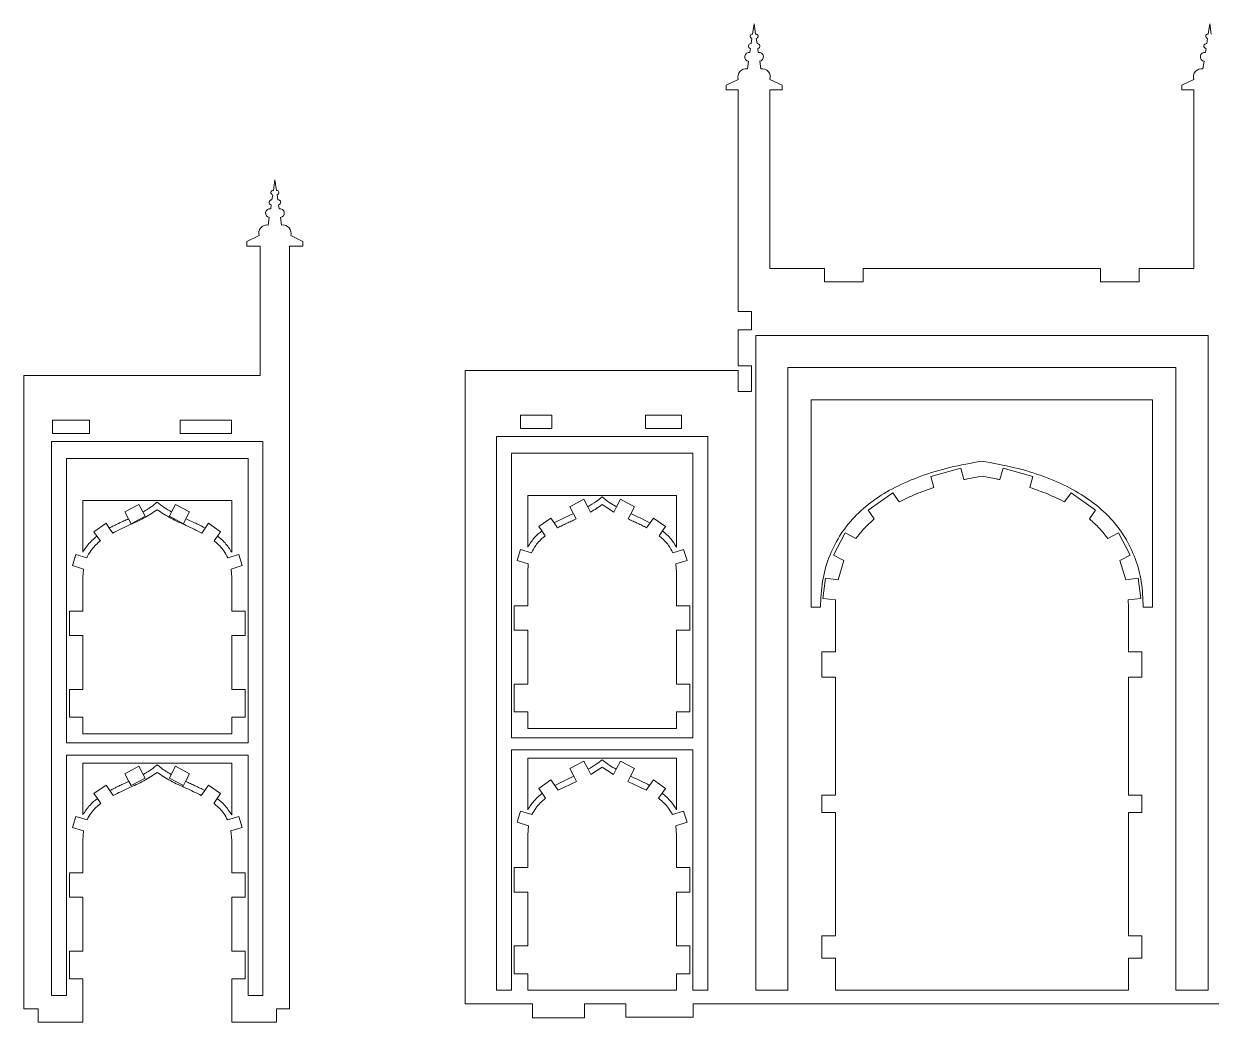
# Model space of a CAD drawing. Header units: millimetres. Extents: x -566 to 8079, y -1523 to 3979.
# Drawn here: x -308.3 to -42.4, y 3457.7 to 3681.3 of the extents above; entities that cross this region are included whole.
import ezdxf
from ezdxf.lldxf.tags import DXFTag

# ---------------------------------------------------------------- set-up
doc = ezdxf.new("R2010")
doc.units = ezdxf.units.MM
tags = doc.linetypes.add('CENTER', pattern=[10.16, 6.35, -1.27, 1.27, -1.27]).pattern_tags.tags
tags[10:11] = [DXFTag(74, 4), DXFTag(75, 0), DXFTag(340, '0'), DXFTag(46, 1.0), DXFTag(50, 0.0), DXFTag(44, 0.0), DXFTag(45, 0.0)]
tags[8:9] = [DXFTag(74, 4), DXFTag(75, 0), DXFTag(340, '0'), DXFTag(46, 1.0), DXFTag(50, 0.0), DXFTag(44, 0.0), DXFTag(45, 0.0)]
tags[6:7] = [DXFTag(74, 4), DXFTag(75, 0), DXFTag(340, '0'), DXFTag(46, 1.0), DXFTag(50, 0.0), DXFTag(44, 0.0), DXFTag(45, 0.0)]
tags[4:5] = [DXFTag(74, 4), DXFTag(75, 0), DXFTag(340, '0'), DXFTag(46, 1.0), DXFTag(50, 0.0), DXFTag(44, 0.0), DXFTag(45, 0.0)]

# ---------------------------------------------------------------- blocks, each defined once
blk = doc.blocks.new('DWG8')
at = {"color": 7, "linetype": 'Continuous', "lineweight": 15}
for p, q in [((587.41, 363.63), (587.06, 361.27)), ((587.76, 361.27), (587.41, 363.63)), ((689.07, 361.27), (689.42, 363.63)), ((689.42, 363.63), (689.77, 361.27)), ((586.92, 360.34), (586.75, 359.18)), ((588.07, 359.18), (587.9, 360.34)), ((688.76, 359.18), (688.93, 360.34)), ((586.58, 358.09), (586.45, 357.2)), ((588.36, 357.2), (588.23, 358.09)), ((688.47, 357.2), (688.6, 358.09)), ((586.16, 355.23), (585.91, 353.55)), ((588.91, 353.55), (588.66, 355.23)), ((687.92, 353.55), (688.17, 355.23)), ((583.86, 351.18), (581.15, 349.86)), ((593.67, 349.86), (590.96, 351.18)), ((683.16, 349.86), (685.87, 351.18)), ((581.15, 349.86), (581.15, 348.84)), ((581.15, 348.84), (583.85, 348.84)), ((583.85, 348.84), (583.85, 299.22)), ((590.96, 348.84), (593.67, 348.84)), ((590.96, 348.84), (590.96, 308.84)), ((593.67, 348.84), (593.67, 349.86)), ((683.16, 348.84), (683.16, 349.86)), ((685.87, 348.84), (683.16, 348.84)), ((685.87, 348.84), (685.87, 308.84)), ((480.12, 328.64), (479.77, 326.28)), ((480.47, 326.28), (480.12, 328.64)), ((479.63, 325.34), (479.46, 324.19)), ((480.78, 324.19), (480.61, 325.34)), ((479.3, 323.09), (479.17, 322.21)), ((481.08, 322.21), (480.95, 323.09)), ((478.87, 320.24), (478.62, 318.55)), ((481.62, 318.55), (481.37, 320.24)), ((476.57, 316.19), (473.86, 314.86)), ((473.86, 314.86), (473.86, 313.84)), ((473.86, 313.84), (476.83, 313.84)), ((476.83, 313.84), (476.83, 284.84)), ((483.41, 313.84), (486.38, 313.84)), ((483.41, 143.01), (483.41, 313.84)), ((486.38, 314.86), (483.67, 316.19)), ((486.38, 313.84), (486.38, 314.86)), ((603.17, 308.84), (590.96, 308.84)), ((603.17, 305.84), (603.17, 308.84)), ((611.82, 305.84), (611.82, 308.84)), ((665.01, 308.84), (611.82, 308.84)), ((665.01, 305.84), (665.01, 308.84)), ((673.66, 305.84), (673.66, 308.84)), ((685.87, 308.84), (673.66, 308.84)), ((603.17, 305.84), (611.82, 305.84)), ((665.01, 305.84), (673.66, 305.84)), ((586.85, 299.22), (583.85, 299.22)), ((586.85, 295.1), (586.85, 299.22)), ((583.85, 295.1), (583.85, 287.05)), ((583.85, 295.1), (586.85, 295.1)), ((689.05, 293.8), (587.78, 293.8)), ((587.78, 293.8), (587.78, 147.17)), ((689.05, 147.17), (689.05, 293.8)), ((423.88, 284.84), (423.88, 143.01)), ((423.88, 284.84), (476.83, 284.84)), ((522.71, 286), (522.71, 144.17)), ((522.71, 286), (583.85, 286)), ((586.85, 287.05), (583.85, 287.05)), ((583.85, 286), (583.85, 281.24)), ((586.85, 281.24), (586.85, 287.05)), ((594.95, 147.17), (594.95, 286.63)), ((594.95, 286.63), (681.88, 286.63)), ((681.88, 286.63), (681.88, 147.17)), ((583.85, 281.24), (586.85, 281.24)), ((676.61, 279.4), (600.22, 279.4)), ((600.22, 279.4), (600.22, 233)), ((676.61, 233), (676.61, 279.4)), ((430.33, 274.84), (430.33, 271.84)), ((438.59, 274.84), (430.33, 274.84)), ((438.59, 271.84), (438.59, 274.84)), ((458.88, 274.84), (458.88, 271.84)), ((470.39, 274.84), (458.88, 274.84)), ((470.39, 271.84), (470.39, 274.84)), ((542.16, 276), (535.09, 276)), ((535.09, 276), (535.09, 273)), ((542.16, 273), (542.16, 276)), ((571.13, 276), (563.06, 276)), ((563.06, 276), (563.06, 273)), ((571.13, 273), (571.13, 276)), ((430.33, 271.84), (438.59, 271.84)), ((458.88, 271.84), (470.39, 271.84)), ((577.05, 271.23), (529.73, 271.23)), ((529.73, 271.23), (529.73, 147.17)), ((535.09, 273), (542.16, 273)), ((563.06, 273), (571.13, 273)), ((577.05, 147.17), (577.05, 271.23)), ((477.43, 270.07), (430.12, 270.07)), ((430.12, 270.07), (430.12, 146.01)), ((477.43, 146.01), (477.43, 270.07)), ((433.45, 266.3), (433.45, 202.57)), ((474.1, 266.3), (433.45, 266.3)), ((474.1, 202.57), (474.1, 266.3)), ((533.07, 267.46), (533.07, 203.73)), ((573.71, 267.46), (533.07, 267.46)), ((573.71, 203.73), (573.71, 267.46)), ((633.68, 264.08), (627.01, 262.21)), ((634.39, 261.54), (633.68, 264.08)), ((643.15, 264.08), (642.43, 261.54)), ((649.82, 262.21), (643.15, 264.08)), ((627.01, 262.21), (627.69, 259.78)), ((649.14, 259.78), (649.82, 262.21)), ((570.06, 257.99), (536.72, 257.99)), ((536.72, 257.99), (536.72, 246.43)), ((570.06, 246.43), (570.06, 257.99)), ((618.46, 258.58), (612.95, 254.66)), ((619.93, 256.53), (618.46, 258.58)), ((658.37, 258.58), (656.9, 256.53)), ((663.88, 254.66), (658.37, 258.58)), ((470.44, 256.83), (437.11, 256.83)), ((437.11, 256.83), (437.11, 245.27)), ((449.66, 255.97), (446.52, 254.31)), ((450.54, 254.3), (449.66, 255.97)), ((457.88, 255.97), (457, 254.3)), ((461.03, 254.31), (457.88, 255.97)), ((470.44, 245.27), (470.44, 256.83)), ((549.28, 257.13), (546.13, 255.47)), ((546.13, 255.47), (546.96, 253.91)), ((550.16, 255.46), (549.28, 257.13)), ((550.78, 254.28), (550.16, 255.46)), ((556, 254.28), (553.39, 255.95)), ((556.62, 255.46), (556, 254.28)), ((557.5, 257.13), (556.62, 255.46)), ((560.65, 255.47), (557.5, 257.13)), ((559.82, 253.91), (560.65, 255.47)), ((446.52, 254.31), (447.34, 252.75)), ((447.34, 252.75), (447.92, 251.66)), ((447.92, 251.66), (451.06, 253.32)), ((451.06, 253.32), (450.54, 254.3)), ((457, 254.3), (456.49, 253.32)), ((456.49, 253.32), (459.63, 251.66)), ((459.63, 251.66), (460.21, 252.75)), ((460.21, 252.75), (461.03, 254.31)), ((541.91, 252.92), (539.2, 251.03)), ((542.66, 251.84), (541.91, 252.92)), ((546.96, 253.91), (547.58, 252.73)), ((559.2, 252.73), (559.82, 253.91)), ((564.87, 252.92), (564.12, 251.84)), ((567.58, 251.03), (564.87, 252.92)), ((612.95, 254.66), (614.32, 252.74)), ((662.51, 252.74), (663.88, 254.66)), ((442.3, 251.76), (439.58, 249.87)), ((443.04, 250.68), (442.3, 251.76)), ((443.81, 249.58), (443.04, 250.68)), ((464.5, 250.68), (463.73, 249.58)), ((465.25, 251.76), (464.5, 250.68)), ((467.96, 249.87), (465.25, 251.76)), ((539.2, 251.03), (539.88, 250.05)), ((539.88, 250.05), (540.64, 248.96)), ((543.43, 250.74), (542.66, 251.84)), ((564.12, 251.84), (563.35, 250.74)), ((566.13, 248.96), (566.9, 250.05)), ((566.9, 250.05), (567.58, 251.03)), ((439.58, 249.87), (440.27, 248.89)), ((440.27, 248.89), (441.03, 247.8)), ((466.52, 247.8), (467.28, 248.89)), ((467.28, 248.89), (467.96, 249.87)), ((607.84, 249.59), (605.19, 244.64)), ((610.2, 248.32), (607.84, 249.59)), ((668.99, 249.59), (666.63, 248.32)), ((671.64, 244.64), (668.99, 249.59)), ((435.52, 244.76), (434.77, 242.27)), ((437.97, 244.02), (435.52, 244.76)), ((472.02, 244.76), (469.58, 244.02)), ((472.78, 242.27), (472.02, 244.76)), ((535.14, 245.92), (534.38, 243.43)), ((537.59, 245.17), (535.14, 245.92)), ((571.64, 245.92), (569.19, 245.17)), ((572.39, 243.43), (571.64, 245.92)), ((605.19, 244.64), (607.49, 243.41)), ((669.34, 243.41), (671.64, 244.64)), ((434.77, 242.27), (437.24, 241.52)), ((470.3, 241.52), (472.78, 242.27)), ((534.38, 243.43), (536.86, 242.68)), ((536.86, 242.68), (536.72, 240.8)), ((569.92, 242.68), (572.39, 243.43)), ((570.06, 240.8), (569.92, 242.68)), ((607.49, 243.41), (606.2, 239.08)), ((670.63, 239.08), (669.34, 243.41)), ((437.24, 241.52), (437.11, 239.64)), ((437.11, 239.64), (437.11, 232.11)), ((470.44, 239.64), (470.3, 241.52)), ((470.44, 232.11), (470.44, 239.64)), ((536.72, 240.8), (536.72, 233.27)), ((570.06, 233.27), (570.06, 240.8)), ((603.42, 239.44), (602.84, 234.95)), ((606.2, 239.08), (603.42, 239.44)), ((673.41, 239.44), (670.63, 239.08)), ((673.99, 234.95), (673.41, 239.44)), ((602.84, 234.95), (605.65, 234.59)), ((605.65, 234.59), (605.61, 233)), ((671.18, 234.59), (673.99, 234.95)), ((671.22, 233), (671.18, 234.59)), ((437.11, 232.11), (434.11, 232.11)), ((434.11, 232.11), (434.11, 226.63)), ((473.44, 232.11), (470.44, 232.11)), ((473.44, 226.63), (473.44, 232.11)), ((536.72, 233.27), (533.72, 233.27)), ((533.72, 233.27), (533.72, 227.79)), ((573.06, 233.27), (570.06, 233.27)), ((573.06, 227.79), (573.06, 233.27)), ((600.22, 233), (602.28, 233)), ((605.61, 233), (605.61, 222.96)), ((671.22, 222.96), (671.22, 233)), ((674.55, 233), (676.61, 233)), ((434.11, 226.63), (437.11, 226.63)), ((437.11, 226.63), (437.11, 214.57)), ((470.44, 214.57), (470.44, 226.63)), ((470.44, 226.63), (473.44, 226.63)), ((533.72, 227.79), (536.72, 227.79)), ((536.72, 227.79), (536.72, 215.73)), ((570.06, 227.79), (573.06, 227.79)), ((570.06, 215.73), (570.06, 227.79)), ((605.61, 222.96), (602.61, 222.96)), ((602.61, 222.96), (602.61, 217.33)), ((674.22, 222.96), (671.22, 222.96)), ((674.22, 217.33), (674.22, 222.96)), ((536.72, 215.73), (533.72, 215.73)), ((533.72, 215.73), (533.72, 209.52)), ((573.06, 215.73), (570.06, 215.73)), ((573.06, 209.52), (573.06, 215.73)), ((602.61, 217.33), (605.61, 217.33)), ((605.61, 217.33), (605.61, 190.89)), ((671.22, 190.89), (671.22, 217.33)), ((671.22, 217.33), (674.22, 217.33)), ((437.11, 214.57), (434.11, 214.57)), ((434.11, 214.57), (434.11, 208.36)), ((473.44, 214.57), (470.44, 214.57)), ((473.44, 208.36), (473.44, 214.57)), ((434.11, 208.36), (437.11, 208.36)), ((437.11, 208.36), (437.11, 204.64)), ((470.44, 204.64), (470.44, 208.36)), ((470.44, 208.36), (473.44, 208.36)), ((533.72, 209.52), (536.72, 209.52)), ((536.72, 209.52), (536.72, 205.8)), ((570.06, 205.8), (570.06, 209.52)), ((570.06, 209.52), (573.06, 209.52)), ((536.72, 205.8), (570.06, 205.8)), ((433.45, 202.57), (474.1, 202.57)), ((437.11, 204.64), (470.44, 204.64)), ((533.07, 203.73), (573.71, 203.73)), ((433.45, 146.01), (433.45, 199.85)), ((433.45, 199.85), (474.1, 199.85)), ((474.1, 199.85), (474.1, 146.01)), ((533.07, 147.17), (533.07, 201.01)), ((533.07, 201.01), (573.71, 201.01)), ((573.71, 201.01), (573.71, 147.17)), ((470.44, 198), (437.11, 198)), ((437.11, 198), (437.11, 186.44)), ((449.66, 197.34), (446.52, 195.68)), ((450.62, 195.51), (449.66, 197.34)), ((457.88, 197.34), (456.92, 195.51)), ((461.03, 195.68), (457.88, 197.34)), ((470.44, 186.44), (470.44, 198)), ((570.06, 199.16), (536.72, 199.16)), ((536.72, 199.16), (536.72, 187.6)), ((549.28, 198.5), (546.13, 196.84)), ((546.13, 196.84), (547.04, 195.12)), ((550.24, 196.67), (549.28, 198.5)), ((553.39, 197.12), (550.86, 195.49)), ((555.92, 195.49), (553.39, 197.12)), ((557.5, 198.5), (556.54, 196.67)), ((560.65, 196.84), (557.5, 198.5)), ((559.74, 195.12), (560.65, 196.84)), ((570.06, 187.6), (570.06, 199.16)), ((446.52, 195.68), (447.43, 193.96)), ((447.92, 193.03), (451.06, 194.69)), ((451.06, 194.69), (450.62, 195.51)), ((456.92, 195.51), (456.49, 194.69)), ((456.49, 194.69), (459.63, 193.03)), ((460.12, 193.96), (461.03, 195.68)), ((541.91, 194.29), (539.2, 192.4)), ((542.76, 193.06), (541.91, 194.29)), ((547.04, 195.12), (547.66, 193.93)), ((550.86, 195.49), (550.24, 196.67)), ((556.54, 196.67), (555.92, 195.49)), ((559.11, 193.93), (559.74, 195.12)), ((564.87, 194.29), (564.02, 193.06)), ((567.58, 192.4), (564.87, 194.29)), ((442.3, 193.13), (439.58, 191.24)), ((443.15, 191.91), (442.3, 193.13)), ((443.91, 190.8), (443.15, 191.91)), ((447.43, 193.96), (447.92, 193.03)), ((459.63, 193.03), (460.12, 193.96)), ((464.4, 191.91), (463.63, 190.8)), ((465.25, 193.13), (464.4, 191.91)), ((467.96, 191.24), (465.25, 193.13)), ((539.2, 192.4), (539.97, 191.29)), ((543.53, 191.96), (542.76, 193.06)), ((547.66, 193.93), (543.53, 191.96)), ((563.25, 191.96), (559.11, 193.93)), ((564.02, 193.06), (563.25, 191.96)), ((566.81, 191.29), (567.58, 192.4)), ((439.58, 191.24), (440.36, 190.13)), ((440.36, 190.13), (441.12, 189.04)), ((466.43, 189.04), (467.19, 190.13)), ((467.19, 190.13), (467.96, 191.24)), ((539.97, 191.29), (540.73, 190.19)), ((566.04, 190.19), (566.81, 191.29)), ((605.61, 190.89), (602.61, 190.89)), ((602.61, 190.89), (602.61, 187)), ((674.22, 190.89), (671.22, 190.89)), ((674.22, 187), (674.22, 190.89)), ((435.52, 186.13), (434.77, 183.64)), ((438.05, 185.36), (435.52, 186.13)), ((472.02, 186.13), (469.49, 185.36)), ((472.78, 183.64), (472.02, 186.13)), ((535.14, 187.28), (534.38, 184.79)), ((537.67, 186.52), (535.14, 187.28)), ((571.64, 187.28), (569.11, 186.52)), ((572.39, 184.79), (571.64, 187.28)), ((602.61, 187), (605.61, 187)), ((605.61, 187), (605.61, 159.35)), ((671.22, 159.35), (671.22, 187)), ((671.22, 187), (674.22, 187)), ((434.77, 183.64), (437.28, 182.88)), ((470.27, 182.88), (472.78, 183.64)), ((534.38, 184.79), (536.89, 184.03)), ((536.89, 184.03), (536.72, 181.97)), ((569.89, 184.03), (572.39, 184.79)), ((570.06, 181.97), (569.89, 184.03)), ((437.11, 180.81), (437.28, 182.88)), ((437.11, 173.48), (437.11, 180.81)), ((470.27, 182.88), (470.44, 180.81)), ((470.44, 180.81), (470.44, 173.48)), ((536.72, 181.97), (536.72, 174.64)), ((570.06, 174.64), (570.06, 181.97)), ((437.11, 173.48), (434.11, 173.48)), ((434.11, 173.48), (434.11, 168)), ((473.44, 173.48), (470.44, 173.48)), ((473.44, 168), (473.44, 173.48)), ((536.72, 174.64), (533.72, 174.64)), ((533.72, 174.64), (533.72, 169.16)), ((573.06, 174.64), (570.06, 174.64)), ((573.06, 169.16), (573.06, 174.64)), ((434.11, 168), (437.11, 168)), ((437.11, 155.94), (437.11, 168)), ((470.44, 168), (470.44, 155.94)), ((470.44, 168), (473.44, 168)), ((533.72, 169.16), (536.72, 169.16)), ((536.72, 169.16), (536.72, 157.1)), ((570.06, 157.1), (570.06, 169.16)), ((570.06, 169.16), (573.06, 169.16)), ((536.72, 157.1), (533.72, 157.1)), ((533.72, 157.1), (533.72, 150.89)), ((573.06, 157.1), (570.06, 157.1)), ((573.06, 150.89), (573.06, 157.1)), ((605.61, 159.35), (602.61, 159.35)), ((602.61, 159.35), (602.61, 154.38)), ((674.22, 159.35), (671.22, 159.35)), ((674.22, 154.38), (674.22, 159.35)), ((437.11, 155.94), (434.11, 155.94)), ((434.11, 155.94), (434.11, 149.73)), ((473.44, 155.94), (470.44, 155.94)), ((473.44, 149.73), (473.44, 155.94)), ((602.61, 154.38), (605.61, 154.38)), ((605.61, 154.38), (605.61, 147.17)), ((671.22, 147.17), (671.22, 154.38)), ((671.22, 154.38), (674.22, 154.38)), ((434.11, 149.73), (437.11, 149.73)), ((437.11, 140.01), (437.11, 149.73)), ((470.44, 149.73), (470.44, 140.01)), ((470.44, 149.73), (473.44, 149.73)), ((533.72, 150.89), (536.72, 150.89)), ((536.72, 150.89), (536.72, 147.17)), ((570.06, 147.17), (570.06, 150.89)), ((570.06, 150.89), (573.06, 150.89)), ((529.73, 147.17), (533.07, 147.17)), ((536.72, 147.17), (570.06, 147.17)), ((573.71, 147.17), (577.05, 147.17)), ((587.78, 147.17), (594.95, 147.17)), ((605.61, 147.17), (671.22, 147.17)), ((681.88, 147.17), (689.05, 147.17)), ((430.12, 146.01), (433.45, 146.01)), ((474.1, 146.01), (477.43, 146.01)), ((522.71, 144.17), (537.76, 144.17)), ((537.76, 144.17), (537.76, 141)), ((549.46, 144.17), (558.72, 144.17)), ((549.46, 141), (549.46, 144.17)), ((558.72, 141.17), (558.72, 144.17)), ((573.8, 144.17), (703.03, 144.17)), ((573.8, 141.17), (573.8, 144.17)), ((423.88, 143.01), (427.11, 143.01)), ((427.11, 140.01), (427.11, 143.01)), ((480.44, 143.01), (483.41, 143.01)), ((480.44, 140.01), (480.44, 143.01)), ((537.76, 141), (549.46, 141)), ((573.8, 141.17), (558.72, 141.17)), ((437.11, 140.01), (427.11, 140.01)), ((480.44, 140.01), (470.44, 140.01))]:
    blk.add_line(p, q, dxfattribs=at)
for centre, radius, start, end in [((586.67, 358.63), 0.553, 81.5456, 261.5456), ((586.99, 360.81), 0.474, 81.5456, 261.5456), ((587.83, 360.81), 0.474, 278.4544, 98.4544), ((588.15, 358.63), 0.553, 278.4544, 98.4544), ((688.68, 358.63), 0.553, 81.5456, 261.5456), ((689, 360.81), 0.474, 81.5456, 261.5456), ((586.31, 356.21), 0.996, 81.5456, 261.5456), ((588.51, 356.21), 0.996, 278.4544, 98.4544), ((688.32, 356.21), 0.996, 81.5456, 261.5456), ((585.64, 351.71), 1.86, 81.5456, 196.6114), ((589.18, 351.71), 1.86, 343.3886, 98.4544), ((687.65, 351.71), 1.86, 81.5456, 196.6114), ((479.7, 325.81), 0.474, 81.5456, 261.5456), ((480.54, 325.81), 0.474, 278.4544, 98.4544), ((479.02, 321.22), 0.996, 81.5456, 261.5456), ((479.38, 323.64), 0.553, 81.5456, 261.5456), ((480.87, 323.64), 0.553, 278.4544, 98.4544), ((481.23, 321.22), 0.996, 278.4544, 98.4544), ((478.35, 316.72), 1.86, 81.5456, 196.6114), ((481.89, 316.72), 1.86, 343.3886, 98.4544)]:
    blk.add_arc(centre, radius, start, end, dxfattribs=at)
for points, knots in [([(602.28, 233), (602.36, 234.92), (602.52, 238.68), (603.99, 244.07), (606.4, 248.98), (609.8, 253.31), (614.06, 256.98), (619.11, 260.02), (624.87, 262.47), (631.37, 264.41), (636, 265.24), (638.41, 265.67)], [0, 0, 0, 0, 0.106943, 0.209222, 0.309459, 0.410281, 0.514314, 0.622123, 0.737782, 0.863222, 1, 1, 1, 1]), ([(638.41, 265.67), (640.87, 265.23), (645.57, 264.39), (652.17, 262.39), (658.01, 259.88), (663.07, 256.76), (667.28, 253.04), (670.58, 248.72), (672.91, 243.88), (674.32, 238.58), (674.47, 234.89), (674.55, 233)], [0, 0, 0, 0, 0.139153, 0.266578, 0.38393, 0.493264, 0.596978, 0.695888, 0.794371, 0.894916, 1, 1, 1, 1]), ([(638.41, 262.29), (637.34, 262.11), (635.99, 261.88), (634.66, 261.6), (634.39, 261.54)], [0, 0, 0, 0, 0.802034, 1, 1, 1, 1]), ([(642.43, 261.54), (642.17, 261.6), (640.84, 261.88), (639.49, 262.11), (638.41, 262.29)], [0, 0, 0, 0, 0.197965, 1, 1, 1, 1]), ([(627.69, 259.78), (626.31, 259.31), (623.65, 258.4), (621.14, 257.14), (619.93, 256.53)], [0, 0, 0, 0, 0.51747, 1, 1, 1, 1]), ([(656.9, 256.53), (655.69, 257.14), (653.18, 258.4), (650.52, 259.31), (649.14, 259.78)], [0, 0, 0, 0, 0.48253, 1, 1, 1, 1]), ([(450.54, 254.3), (450.77, 254.43), (451.24, 254.69), (451.9, 255.1), (452.48, 255.48), (453.09, 255.95), (453.5, 256.28), (453.77, 256.49)], [0, 0, 0, 0, 0.204653, 0.40407, 0.59931, 0.737231, 1, 1, 1, 1]), ([(453.77, 256.49), (454.28, 256.08), (455.3, 255.27), (456.43, 254.63), (457, 254.3)], [0, 0, 0, 0, 0.497578, 1, 1, 1, 1]), ([(550.16, 255.46), (550.79, 255.83), (551.93, 256.47), (552.94, 257.29), (553.39, 257.65)], [0, 0, 0, 0, 0.560746, 1, 1, 1, 1]), ([(553.39, 255.95), (552.98, 255.65), (552.14, 255.04), (551.24, 254.54), (550.78, 254.28)], [0, 0, 0, 0, 0.493324, 1, 1, 1, 1]), ([(553.39, 257.65), (553.96, 257.2), (554.98, 256.39), (556.12, 255.75), (556.62, 255.46)], [0, 0, 0, 0, 0.55529, 1, 1, 1, 1]), ([(443.04, 250.68), (443.29, 250.82), (443.79, 251.08), (444.55, 251.46), (445.39, 251.86), (446.32, 252.29), (446.99, 252.59), (447.34, 252.75)], [0, 0, 0, 0, 0.17662, 0.352911, 0.537124, 0.758844, 1, 1, 1, 1]), ([(453.77, 254.79), (452.78, 254.13), (450.71, 252.75), (447.25, 251.29), (444.95, 250.15), (443.81, 249.58)], [0, 0, 0, 0, 0.318519, 0.659674, 1, 1, 1, 1]), ([(463.73, 249.58), (462.59, 250.15), (460.3, 251.29), (456.83, 252.75), (454.77, 254.13), (453.77, 254.79)], [0, 0, 0, 0, 0.3403514, 0.6814468, 1, 1, 1, 1]), ([(460.21, 252.75), (460.63, 252.56), (461.46, 252.18), (462.9, 251.52), (463.89, 251), (464.5, 250.68)], [0, 0, 0, 0, 0.295677, 0.569933, 1, 1, 1, 1]), ([(542.66, 251.84), (543.46, 252.25), (544.87, 252.98), (546.32, 253.63), (546.96, 253.91)], [0, 0, 0, 0, 0.563642, 1, 1, 1, 1]), ([(547.58, 252.73), (547.2, 252.56), (546.49, 252.23), (545.44, 251.75), (544.43, 251.27), (543.76, 250.92), (543.43, 250.74)], [0, 0, 0, 0, 0.27102, 0.509697, 0.754491, 1, 1, 1, 1]), ([(563.35, 250.74), (563.02, 250.92), (562.35, 251.27), (561.34, 251.75), (560.29, 252.23), (559.58, 252.56), (559.2, 252.73)], [0, 0, 0, 0, 0.24555, 0.490337, 0.729076, 1, 1, 1, 1]), ([(559.82, 253.91), (560.63, 253.55), (562.08, 252.9), (563.49, 252.17), (564.12, 251.84)], [0, 0, 0, 0, 0.556647, 1, 1, 1, 1]), ([(614.32, 252.74), (613.55, 252.06), (612.05, 250.71), (610.81, 249.11), (610.2, 248.32)], [0, 0, 0, 0, 0.507137, 1, 1, 1, 1]), ([(666.63, 248.32), (666.02, 249.11), (664.78, 250.71), (663.28, 252.06), (662.51, 252.74)], [0, 0, 0, 0, 0.492863, 1, 1, 1, 1]), ([(536.72, 246.43), (537.22, 247.21), (538.1, 248.57), (539.34, 249.6), (539.88, 250.05)], [0, 0, 0, 0, 0.566407, 1, 1, 1, 1]), ([(566.9, 250.05), (567.58, 249.47), (568.82, 248.42), (569.67, 247.05), (570.06, 246.43)], [0, 0, 0, 0, 0.552631, 1, 1, 1, 1]), ([(437.11, 245.27), (437.6, 246.05), (438.48, 247.41), (439.73, 248.45), (440.27, 248.89)], [0, 0, 0, 0, 0.567259, 1, 1, 1, 1]), ([(441.03, 247.8), (440.97, 247.75), (440.17, 247.11), (438.98, 245.94), (438.26, 244.56), (437.97, 244.02)], [0, 0, 0, 0, 0.048754, 0.624745, 1, 1, 1, 1]), ([(469.58, 244.02), (469.29, 244.56), (468.79, 245.53), (467.77, 246.71), (467.01, 247.4), (466.58, 247.75), (466.52, 247.8)], [0, 0, 0, 0, 0.374791, 0.662455, 0.951306, 1, 1, 1, 1]), ([(467.28, 248.89), (467.58, 248.65), (468.17, 248.17), (469.32, 247.03), (469.98, 245.99), (470.44, 245.27)], [0, 0, 0, 0, 0.2414839, 0.4719141, 1, 1, 1, 1]), ([(540.64, 248.96), (540.58, 248.91), (539.78, 248.27), (538.6, 247.1), (537.87, 245.72), (537.59, 245.17)], [0, 0, 0, 0, 0.048752, 0.624763, 1, 1, 1, 1]), ([(569.19, 245.17), (568.91, 245.72), (568.18, 247.1), (566.99, 248.27), (566.2, 248.91), (566.13, 248.96)], [0, 0, 0, 0, 0.375236, 0.951247, 1, 1, 1, 1]), ([(450.62, 195.51), (450.85, 195.64), (451.3, 195.89), (451.95, 196.29), (452.5, 196.67), (453.11, 197.13), (453.51, 197.45), (453.77, 197.66)], [0, 0, 0, 0, 0.204673, 0.403053, 0.598461, 0.734025, 1, 1, 1, 1]), ([(453.77, 197.66), (454.04, 197.45), (454.44, 197.13), (455.04, 196.67), (455.6, 196.29), (456.25, 195.89), (456.69, 195.64), (456.92, 195.51)], [0, 0, 0, 0, 0.2659299, 0.4014599, 0.5970077, 0.7953176, 1, 1, 1, 1]), ([(550.24, 196.67), (550.86, 197.03), (551.96, 197.67), (552.95, 198.46), (553.39, 198.82)], [0, 0, 0, 0, 0.559903, 1, 1, 1, 1]), ([(553.39, 198.82), (553.94, 198.37), (554.94, 197.58), (556.05, 196.95), (556.54, 196.67)], [0, 0, 0, 0, 0.556025, 1, 1, 1, 1]), ([(443.91, 190.8), (445.06, 191.37), (447.33, 192.49), (450.76, 193.94), (452.79, 195.3), (453.77, 195.96)], [0, 0, 0, 0, 0.343044, 0.681574, 1, 1, 1, 1]), ([(453.77, 195.96), (454.76, 195.3), (456.79, 193.94), (460.22, 192.49), (462.49, 191.37), (463.63, 190.8)], [0, 0, 0, 0, 0.318399, 0.657009, 1, 1, 1, 1]), ([(542.76, 193.06), (543.56, 193.47), (544.97, 194.19), (546.41, 194.83), (547.04, 195.12)], [0, 0, 0, 0, 0.563804, 1, 1, 1, 1]), ([(559.74, 195.12), (560.54, 194.76), (561.98, 194.11), (563.39, 193.39), (564.02, 193.06)], [0, 0, 0, 0, 0.556492, 1, 1, 1, 1]), ([(443.15, 191.91), (443.39, 192.03), (443.86, 192.28), (444.59, 192.64), (445.42, 193.04), (446.37, 193.48), (447.07, 193.79), (447.43, 193.96)], [0, 0, 0, 0, 0.170544, 0.338304, 0.514992, 0.748907, 1, 1, 1, 1]), ([(460.12, 193.96), (460.48, 193.79), (461.18, 193.48), (462.25, 192.98), (463.32, 192.47), (464.04, 192.1), (464.4, 191.91)], [0, 0, 0, 0, 0.251109, 0.485013, 0.742781, 1, 1, 1, 1]), ([(437.11, 186.44), (437.6, 187.21), (438.5, 188.61), (439.79, 189.66), (440.36, 190.13)], [0, 0, 0, 0, 0.553974, 1, 1, 1, 1]), ([(438.05, 185.36), (438.31, 185.84), (438.8, 186.74), (439.78, 187.88), (440.56, 188.6), (441.03, 188.96), (441.12, 189.04)], [0, 0, 0, 0, 0.340431, 0.63282, 0.926422, 1, 1, 1, 1]), ([(466.43, 189.04), (466.52, 188.96), (467.35, 188.31), (468.52, 187.15), (469.23, 185.84), (469.49, 185.36)], [0, 0, 0, 0, 0.073671, 0.659138, 1, 1, 1, 1]), ([(467.19, 190.13), (467.76, 189.66), (469.04, 188.61), (469.94, 187.21), (470.44, 186.44)], [0, 0, 0, 0, 0.446027, 1, 1, 1, 1]), ([(536.72, 187.6), (537.23, 188.39), (538.13, 189.79), (539.42, 190.83), (539.97, 191.29)], [0, 0, 0, 0, 0.5663909, 1, 1, 1, 1]), ([(540.73, 190.19), (539.93, 189.49), (538.7, 188.43), (537.93, 187), (537.67, 186.52)], [0, 0, 0, 0, 0.658311, 1, 1, 1, 1]), ([(569.11, 186.52), (568.85, 187), (568.08, 188.43), (566.85, 189.49), (566.04, 190.19)], [0, 0, 0, 0, 0.341688, 1, 1, 1, 1]), ([(566.81, 191.29), (567.51, 190.7), (568.79, 189.64), (569.66, 188.23), (570.06, 187.6)], [0, 0, 0, 0, 0.552617, 1, 1, 1, 1])]:
    blk.add_open_spline(points, degree=3, knots=knots, dxfattribs=at)

msp = doc.modelspace()

# ---------------------------------------------------------------- block references
at = {"linetype": 'CENTER'}
msp.add_blockref('DWG8', (-732.15, 3317.71), dxfattribs=at)

doc.saveas('drawing.dxf')
